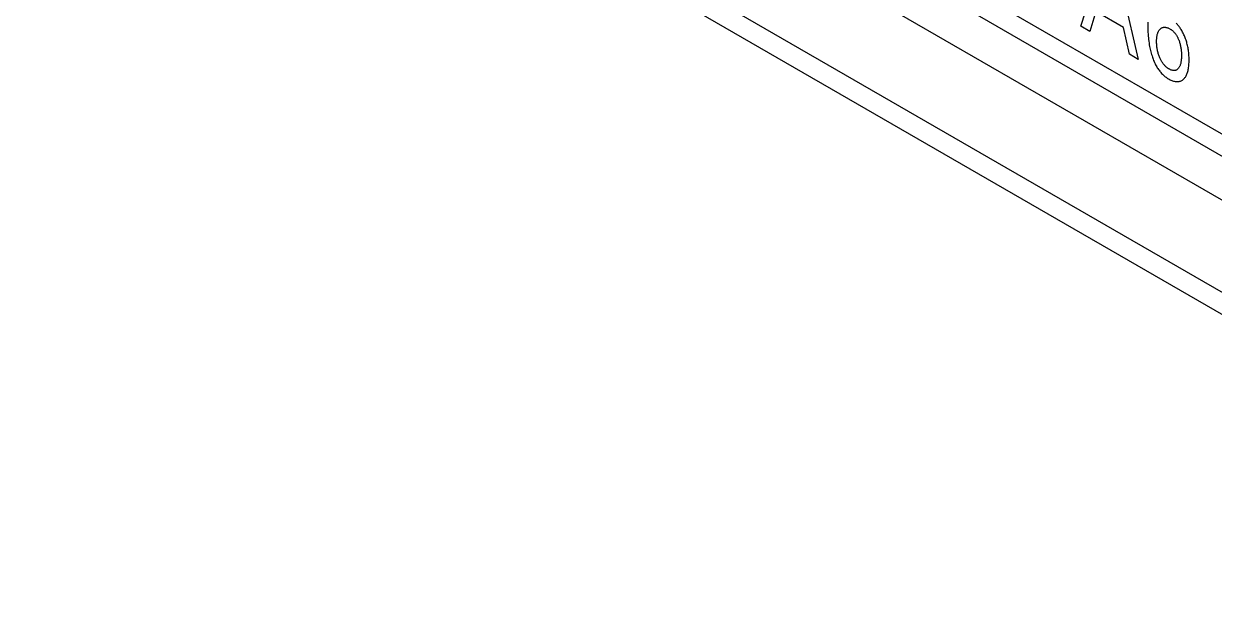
# Model space of a CAD drawing. Extents: x 0 to 420, y 0 to 297.
# Drawn here: x 193.64 to 212.06, y 113.16 to 122.3 of the extents above; entities that cross this region are included whole.
import ezdxf

# ---------------------------------------------------------------- set-up
doc = ezdxf.new("R2010")
doc.units = 0
doc.header["$LTSCALE"] = 23.1
doc.layers.add('40000_ISO', color=7, linetype='CONTINUOUS')

msp = doc.modelspace()

# ---------------------------------------------------------------- linework, layer by layer
at = {"layer": '40000_ISO', "color": 7, "linetype": 'CONTINUOUS'}
for p, q in [((164.855, 147.912), (213.999, 119.54)), ((165.061, 147.455), (214.206, 119.082)), ((220.009, 113.62), (170.865, 141.993)), ((171.072, 141.535), (220.216, 113.162)), ((202.932, 124.908), (217.782, 116.335)), ((210.516, 123.32), (210.883, 121.746)), ((209.996, 122.259), (210.295, 123.193)), ((210.226, 122.488), (210.135, 122.179)), ((210.656, 122.24), (210.226, 122.488)), ((211.03, 122.32), (211.03, 122.287)), ((211.479, 122.296), (211.47, 122.305)), ((210.135, 122.179), (209.996, 122.259)), ((210.747, 121.825), (210.656, 122.24)), ((211.03, 122.287), (211.03, 122.251)), ((211.03, 122.251), (211.031, 122.223)), ((211.031, 122.223), (211.032, 122.194)), ((211.032, 122.194), (211.033, 122.165)), ((211.033, 122.165), (211.035, 122.136)), ((211.035, 122.136), (211.037, 122.107)), ((211.174, 122.112), (211.176, 122.123)), ((211.176, 122.123), (211.178, 122.132)), ((211.178, 122.132), (211.181, 122.142)), ((211.181, 122.142), (211.184, 122.151)), ((211.184, 122.151), (211.187, 122.16)), ((211.187, 122.16), (211.19, 122.169)), ((211.19, 122.169), (211.194, 122.177)), ((211.194, 122.177), (211.198, 122.185)), ((211.198, 122.185), (211.202, 122.192)), ((211.202, 122.192), (211.206, 122.198)), ((211.206, 122.198), (211.211, 122.205)), ((211.211, 122.205), (211.216, 122.211)), ((211.216, 122.211), (211.221, 122.216)), ((211.221, 122.216), (211.227, 122.221)), ((211.227, 122.221), (211.232, 122.226)), ((211.232, 122.226), (211.237, 122.229)), ((211.237, 122.229), (211.243, 122.233)), ((211.243, 122.233), (211.249, 122.236)), ((211.249, 122.236), (211.256, 122.239)), ((211.256, 122.239), (211.262, 122.241)), ((211.262, 122.241), (211.269, 122.242)), ((211.269, 122.242), (211.275, 122.243)), ((211.275, 122.243), (211.282, 122.244)), ((211.282, 122.244), (211.29, 122.244)), ((211.29, 122.244), (211.297, 122.244)), ((211.297, 122.244), (211.304, 122.243)), ((211.304, 122.243), (211.312, 122.242)), ((211.312, 122.242), (211.319, 122.24)), ((211.319, 122.24), (211.328, 122.238)), ((211.328, 122.238), (211.336, 122.235)), ((211.336, 122.235), (211.344, 122.232)), ((211.344, 122.232), (211.353, 122.229)), ((211.353, 122.229), (211.361, 122.225)), ((211.361, 122.225), (211.37, 122.22)), ((211.37, 122.22), (211.379, 122.215)), ((211.379, 122.215), (211.385, 122.211)), ((211.385, 122.211), (211.392, 122.207)), ((211.392, 122.207), (211.399, 122.202)), ((211.399, 122.202), (211.405, 122.197)), ((211.405, 122.197), (211.412, 122.192)), ((211.412, 122.192), (211.418, 122.187)), ((211.418, 122.187), (211.425, 122.181)), ((211.425, 122.181), (211.431, 122.175)), ((211.431, 122.175), (211.438, 122.168)), ((211.438, 122.168), (211.444, 122.16)), ((211.444, 122.16), (211.451, 122.152)), ((211.451, 122.152), (211.457, 122.144)), ((211.457, 122.144), (211.463, 122.136)), ((211.463, 122.136), (211.469, 122.127)), ((211.469, 122.127), (211.475, 122.119)), ((211.475, 122.119), (211.48, 122.11)), ((211.488, 122.286), (211.479, 122.296)), ((211.497, 122.276), (211.488, 122.286)), ((211.506, 122.265), (211.497, 122.276)), ((211.515, 122.254), (211.506, 122.265)), ((211.523, 122.243), (211.515, 122.254)), ((211.531, 122.232), (211.523, 122.243)), ((211.539, 122.22), (211.531, 122.232)), ((211.548, 122.207), (211.539, 122.22)), ((211.555, 122.194), (211.548, 122.207)), ((211.563, 122.181), (211.555, 122.194)), ((211.57, 122.168), (211.563, 122.181)), ((211.577, 122.154), (211.57, 122.168)), ((211.584, 122.141), (211.577, 122.154)), ((211.59, 122.127), (211.584, 122.141)), ((211.597, 122.113), (211.59, 122.127)), ((211.037, 122.107), (211.04, 122.08)), ((211.04, 122.08), (211.043, 122.054)), ((211.043, 122.054), (211.046, 122.027)), ((211.046, 122.027), (211.05, 121.999)), ((211.05, 121.999), (211.054, 121.972)), ((211.054, 121.972), (211.059, 121.944)), ((211.059, 121.944), (211.063, 121.924)), ((211.168, 122.052), (211.169, 122.064)), ((211.168, 122.039), (211.168, 122.052)), ((211.168, 122.026), (211.168, 122.039)), ((211.168, 122.011), (211.168, 122.026)), ((211.168, 121.996), (211.168, 122.011)), ((211.169, 121.981), (211.168, 121.996)), ((211.169, 122.064), (211.17, 122.077)), ((211.17, 121.966), (211.169, 121.981)), ((211.17, 122.077), (211.171, 122.089)), ((211.171, 121.95), (211.17, 121.966)), ((211.171, 122.089), (211.172, 122.101)), ((211.173, 121.935), (211.171, 121.95)), ((211.172, 122.101), (211.174, 122.112)), ((211.175, 121.921), (211.173, 121.935)), ((211.48, 122.11), (211.485, 122.101)), ((211.485, 122.101), (211.489, 122.092)), ((211.489, 122.092), (211.494, 122.083)), ((211.494, 122.083), (211.498, 122.074)), ((211.498, 122.074), (211.502, 122.065)), ((211.502, 122.065), (211.506, 122.056)), ((211.506, 122.056), (211.51, 122.047)), ((211.51, 122.047), (211.514, 122.034)), ((211.514, 122.034), (211.519, 122.022)), ((211.519, 122.022), (211.523, 122.009)), ((211.523, 122.009), (211.526, 121.997)), ((211.526, 121.997), (211.53, 121.984)), ((211.53, 121.984), (211.533, 121.972)), ((211.533, 121.972), (211.536, 121.958)), ((211.536, 121.958), (211.539, 121.945)), ((211.539, 121.945), (211.541, 121.931)), ((211.541, 121.931), (211.544, 121.918)), ((211.604, 122.096), (211.597, 122.113)), ((211.61, 122.08), (211.604, 122.096)), ((211.616, 122.063), (211.61, 122.08)), ((211.622, 122.046), (211.616, 122.063)), ((211.628, 122.029), (211.622, 122.046)), ((211.633, 122.013), (211.628, 122.029)), ((211.637, 121.996), (211.633, 122.013)), ((211.642, 121.978), (211.637, 121.996)), ((211.646, 121.96), (211.642, 121.978)), ((211.65, 121.942), (211.646, 121.96)), ((211.654, 121.924), (211.65, 121.942)), ((210.883, 121.746), (210.747, 121.825)), ((211.063, 121.924), (211.068, 121.903)), ((211.068, 121.903), (211.073, 121.882)), ((211.073, 121.882), (211.078, 121.862)), ((211.078, 121.862), (211.084, 121.841)), ((211.084, 121.841), (211.09, 121.82)), ((211.09, 121.82), (211.096, 121.799)), ((211.096, 121.799), (211.102, 121.782)), ((211.102, 121.782), (211.108, 121.765)), ((211.108, 121.765), (211.114, 121.748)), ((211.114, 121.748), (211.121, 121.73)), ((211.177, 121.907), (211.175, 121.921)), ((211.18, 121.892), (211.177, 121.907)), ((211.183, 121.878), (211.18, 121.892)), ((211.186, 121.864), (211.183, 121.878)), ((211.19, 121.849), (211.186, 121.864)), ((211.193, 121.836), (211.19, 121.849)), ((211.197, 121.823), (211.193, 121.836)), ((211.202, 121.81), (211.197, 121.823)), ((211.206, 121.797), (211.202, 121.81)), ((211.212, 121.784), (211.206, 121.797)), ((211.217, 121.77), (211.212, 121.784)), ((211.222, 121.76), (211.217, 121.77)), ((211.227, 121.749), (211.222, 121.76)), ((211.232, 121.738), (211.227, 121.749)), ((211.544, 121.918), (211.546, 121.904)), ((211.546, 121.904), (211.547, 121.891)), ((211.547, 121.891), (211.549, 121.876)), ((211.549, 121.746), (211.548, 121.732)), ((211.549, 121.876), (211.55, 121.862)), ((211.551, 121.76), (211.549, 121.746)), ((211.55, 121.862), (211.551, 121.847)), ((211.551, 121.847), (211.551, 121.833)), ((211.551, 121.833), (211.552, 121.818)), ((211.552, 121.789), (211.551, 121.775)), ((211.551, 121.775), (211.551, 121.76)), ((211.552, 121.818), (211.552, 121.804)), ((211.552, 121.804), (211.552, 121.789)), ((211.657, 121.906), (211.654, 121.924)), ((211.659, 121.889), (211.657, 121.906)), ((211.662, 121.871), (211.659, 121.889)), ((211.664, 121.853), (211.662, 121.871)), ((211.666, 121.835), (211.664, 121.853)), ((211.667, 121.817), (211.666, 121.835)), ((211.668, 121.799), (211.667, 121.817)), ((211.669, 121.781), (211.668, 121.799)), ((211.67, 121.764), (211.669, 121.781)), ((211.67, 121.738), (211.67, 121.764)), ((211.121, 121.73), (211.128, 121.713)), ((211.128, 121.713), (211.136, 121.697)), ((211.136, 121.697), (211.144, 121.68)), ((211.144, 121.68), (211.152, 121.663)), ((211.152, 121.663), (211.161, 121.647)), ((211.161, 121.647), (211.169, 121.633)), ((211.169, 121.633), (211.177, 121.618)), ((211.177, 121.618), (211.186, 121.605)), ((211.186, 121.605), (211.195, 121.591)), ((211.195, 121.591), (211.205, 121.578)), ((211.205, 121.578), (211.215, 121.565)), ((211.215, 121.565), (211.225, 121.553)), ((211.238, 121.728), (211.232, 121.738)), ((211.243, 121.718), (211.238, 121.728)), ((211.249, 121.708), (211.243, 121.718)), ((211.256, 121.698), (211.249, 121.708)), ((211.262, 121.689), (211.256, 121.698)), ((211.268, 121.68), (211.262, 121.689)), ((211.275, 121.671), (211.268, 121.68)), ((211.282, 121.663), (211.275, 121.671)), ((211.289, 121.655), (211.282, 121.663)), ((211.296, 121.647), (211.289, 121.655)), ((211.303, 121.64), (211.296, 121.647)), ((211.311, 121.633), (211.303, 121.64)), ((211.319, 121.626), (211.311, 121.633)), ((211.327, 121.62), (211.319, 121.626)), ((211.335, 121.613), (211.327, 121.62)), ((211.343, 121.608), (211.335, 121.613)), ((211.351, 121.602), (211.343, 121.608)), ((211.359, 121.598), (211.351, 121.602)), ((211.368, 121.593), (211.359, 121.598)), ((211.376, 121.589), (211.368, 121.593)), ((211.384, 121.585), (211.376, 121.589)), ((211.392, 121.582), (211.384, 121.585)), ((211.4, 121.579), (211.392, 121.582)), ((211.408, 121.577), (211.4, 121.579)), ((211.416, 121.575), (211.408, 121.577)), ((211.424, 121.574), (211.416, 121.575)), ((211.431, 121.573), (211.424, 121.574)), ((211.438, 121.573), (211.431, 121.573)), ((211.445, 121.573), (211.438, 121.573)), ((211.451, 121.574), (211.445, 121.573)), ((211.458, 121.575), (211.451, 121.574)), ((211.464, 121.577), (211.458, 121.575)), ((211.47, 121.579), (211.464, 121.577)), ((211.476, 121.582), (211.47, 121.579)), ((211.482, 121.586), (211.476, 121.582)), ((211.487, 121.59), (211.482, 121.586)), ((211.492, 121.594), (211.487, 121.59)), ((211.497, 121.599), (211.492, 121.594)), ((211.503, 121.604), (211.497, 121.599)), ((211.508, 121.611), (211.503, 121.604)), ((211.513, 121.619), (211.508, 121.611)), ((211.518, 121.626), (211.513, 121.619)), ((211.522, 121.634), (211.518, 121.626)), ((211.526, 121.643), (211.522, 121.634)), ((211.53, 121.652), (211.526, 121.643)), ((211.534, 121.662), (211.53, 121.652)), ((211.537, 121.673), (211.534, 121.662)), ((211.54, 121.684), (211.537, 121.673)), ((211.542, 121.695), (211.54, 121.684)), ((211.544, 121.706), (211.542, 121.695)), ((211.546, 121.718), (211.544, 121.706)), ((211.548, 121.732), (211.546, 121.718)), ((211.651, 121.56), (211.654, 121.575)), ((211.654, 121.575), (211.658, 121.59)), ((211.658, 121.59), (211.66, 121.605)), ((211.66, 121.605), (211.663, 121.623)), ((211.663, 121.623), (211.665, 121.642)), ((211.665, 121.642), (211.667, 121.661)), ((211.667, 121.661), (211.668, 121.68)), ((211.668, 121.68), (211.669, 121.699)), ((211.669, 121.699), (211.67, 121.718)), ((211.67, 121.718), (211.67, 121.738)), ((211.225, 121.553), (211.235, 121.541)), ((211.235, 121.541), (211.245, 121.529)), ((211.245, 121.529), (211.256, 121.518)), ((211.256, 121.518), (211.268, 121.507)), ((211.268, 121.507), (211.279, 121.497)), ((211.279, 121.497), (211.291, 121.487)), ((211.291, 121.487), (211.302, 121.478)), ((211.302, 121.478), (211.314, 121.469)), ((211.314, 121.469), (211.326, 121.461)), ((211.326, 121.461), (211.338, 121.453)), ((211.338, 121.453), (211.35, 121.446)), ((211.35, 121.446), (211.363, 121.438)), ((211.363, 121.438), (211.376, 121.431)), ((211.376, 121.431), (211.389, 121.425)), ((211.389, 121.425), (211.402, 121.42)), ((211.402, 121.42), (211.415, 121.415)), ((211.415, 121.415), (211.428, 121.411)), ((211.428, 121.411), (211.441, 121.407)), ((211.441, 121.407), (211.452, 121.405)), ((211.452, 121.405), (211.464, 121.403)), ((211.464, 121.403), (211.475, 121.402)), ((211.475, 121.402), (211.486, 121.402)), ((211.486, 121.402), (211.497, 121.402)), ((211.497, 121.402), (211.508, 121.403)), ((211.508, 121.403), (211.518, 121.405)), ((211.518, 121.405), (211.528, 121.408)), ((211.528, 121.408), (211.538, 121.411)), ((211.538, 121.411), (211.548, 121.415)), ((211.548, 121.415), (211.557, 121.42)), ((211.557, 121.42), (211.566, 121.425)), ((211.566, 121.425), (211.575, 121.431)), ((211.575, 121.431), (211.583, 121.438)), ((211.583, 121.438), (211.591, 121.446)), ((211.591, 121.446), (211.599, 121.455)), ((211.599, 121.455), (211.606, 121.464)), ((211.606, 121.464), (211.613, 121.473)), ((211.613, 121.473), (211.62, 121.484)), ((211.62, 121.484), (211.626, 121.494)), ((211.626, 121.494), (211.631, 121.505)), ((211.631, 121.505), (211.637, 121.518)), ((211.637, 121.518), (211.642, 121.532)), ((211.642, 121.532), (211.647, 121.546)), ((211.647, 121.546), (211.651, 121.56))]:
    msp.add_line(p, q, dxfattribs=at)

doc.saveas('drawing.dxf')
